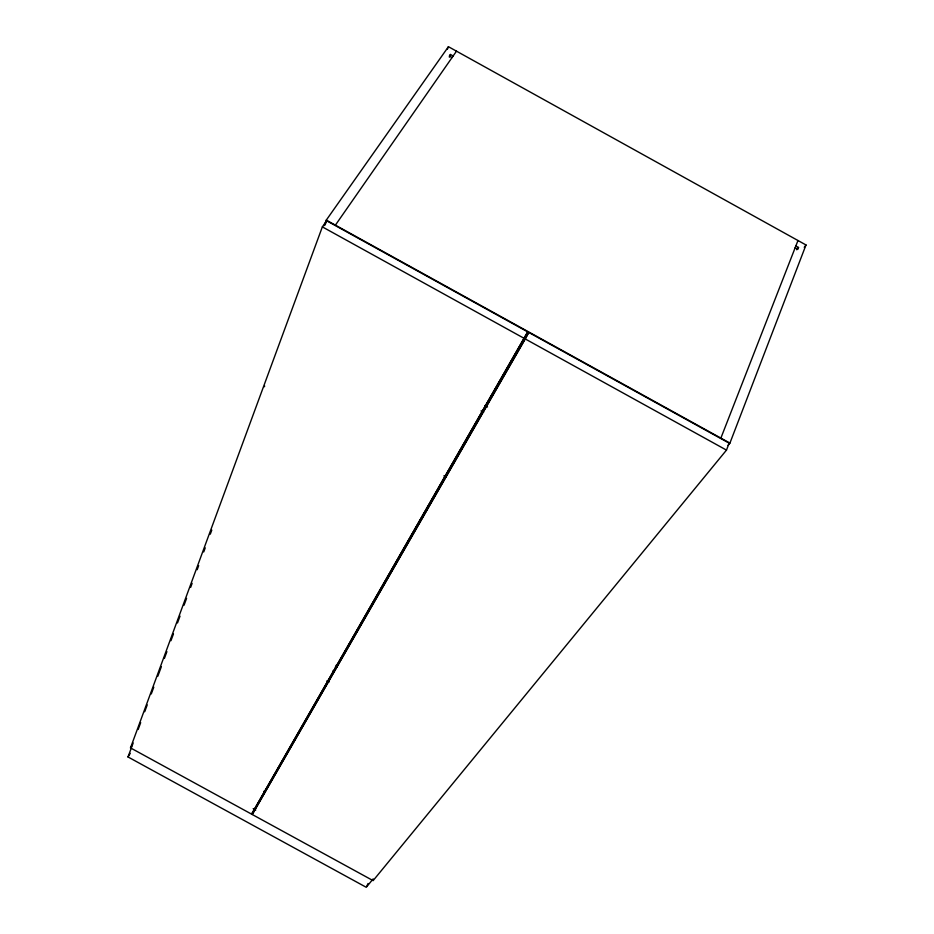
<?xml version="1.0" encoding="UTF-8"?>
<svg xmlns="http://www.w3.org/2000/svg" width="934" height="934" viewBox="0 0 934 934"><rect width="100%" height="100%" fill="white"/><g stroke="black" fill="none" stroke-linecap="round" stroke-linejoin="round"><path stroke-width="1.4" d="M333.169 671.523L333.636 670.997L332.901 671.312M336.73 666.07C336.976 664.027 337.699 666.164 336.59 664.716A1.331 1.144 29.8 0 1 337.256 665.533C335.89 666.654 338.785 663.899 336.427 665.545M337.513 665.02L337.489 665.206M332.959 671.207L333.24 671.931M336.614 664.985L337.618 664.564M333.403 672.363L333.905 671.219M337.372 665.055L337.267 665.58A1.308 1.121 29.8 0 0 336.544 664.88M263.832 793.421L263.785 792.02M264.077 792.931L264.532 792.079L263.703 791.892A1.459 1.331 29.8 0 1 264.485 792.709L263.902 792.651A1.226 1.144 32.2 0 1 264.135 793.013L263.902 793.176M130.503 747.889L322.358 226.88L326.655 220.786L527.733 331.874L251.62 814.156L130.503 747.889L132.009 745.437M264.38 386.758L264.649 386.034M373.168 878.871L366.268 887.3L128.005 756.96L133.177 742.974M138.162 729.477L140.684 722.647M144.712 711.72L147.233 704.89M151.273 693.962L153.795 687.144M157.823 676.216L161.36 666.654M164.384 658.458L166.906 651.64M170.945 640.712L173.467 633.882M177.495 622.955L180.017 616.125M184.056 605.209L186.578 598.379M190.618 587.451L192.124 583.353M197.167 569.705L198.685 565.607M203.729 551.947L205.235 547.849M210.278 534.19L211.796 530.103M324.273 225.573L326.293 220.109L448.425 46.7L805.995 244.965L729.921 443.101L728.076 445.355M325.137 224.884L326.655 220.786M726.477 450.106L729.15 443.148L528.749 332.434L252.227 814.495L373.11 880.634L726.477 450.106L525.27 338.96L252.227 814.495M795.838 245.981L798.523 247.463L797.811 249.296L795.126 247.802M720.873 438.104L797.975 240.517M447.316 49.397L448.425 46.7M449.336 57.172L450.445 54.476L453.142 55.982M336.544 665.218L337.361 665.382L336.637 664.541A1.705 1.459 29.8 0 1 337.489 665.498M366.875 886.027L368.078 883.471M525.27 338.96L528.749 332.434M264.007 793.036L264.217 792.651A1.856 1.693 29.8 0 0 263.645 792.09M251.62 814.156L527.733 331.874M336.193 666.374L336.193 666.549A1.436 1.273 28.4 0 0 336.742 666.537L336.777 666.351M335.528 667.787A1.331 1.144 29.8 0 0 336.03 667.775L335.831 667.063M264.731 792.137L264.089 792.02M263.773 791.985L264.334 792.476L264.159 791.67M335.855 667.378L335.831 667.355A1.705 1.459 29.8 0 0 336.509 667.32A2.055 1.763 29.8 0 1 335.738 667.203L336.275 667.425M128.005 756.96L130.235 753.341M335.399 225.141L456.493 51.172M450.445 54.476L449.324 56.087L452.033 57.581M796.784 249.798L798.523 247.463M804.244 247.3L805.995 244.965M337.443 664.774L337.302 664.518A1.436 1.191 30.7 0 1 337.618 664.903L337.641 664.868M336.263 667.016A2.183 1.868 29.8 0 1 335.469 666.748A2.218 1.903 29.8 0 0 336.275 667.028L336.368 666.362M335.855 666.654L336.59 666.351M333.31 671.99L332.831 672.2M336.812 666L337.139 665.417A1.693 1.448 29.8 0 1 336.509 665.382M264.1 792.756L263.937 792.616A1.226 1.144 35.5 0 1 264.17 792.989A1.564 1.436 29.8 0 0 263.808 792.511M336.719 665.148A2.475 1.296 28.4 0 1 337.011 665.347L337.092 665.393M336.719 665.615C337.407 663.957 336.742 665.872 337.372 664.88M335.668 666.502L336.333 666.514M263.703 791.892L264.485 792.464M264.824 791.892L264.112 791.448M264.299 792.172L263.808 791.378M340.735 657.898L341.33 658.108M336.672 665.428L337.267 665.638M335.575 667.355L336.17 667.553M337.209 664.681L337.431 665.171A1.436 1.226 35.9 0 0 337.174 664.681L337.139 664.564M326.853 680.921L329.002 682.089M253.184 808.646L255.741 810.035M443.86 475.85L446.405 477.251M326.293 220.109L729.921 443.101M322.358 226.88L524.254 338.412M484.944 405.554L487.501 406.967M481.045 410.913L483.602 412.314M263.972 792.23L264.462 792.569A1.751 1.599 29.8 0 0 264.077 792.125L264.345 792.382M336.579 664.658L337.279 665.417M264.007 792.195L264.229 792.826M263.832 792.814L264.03 793.188A1.226 1.144 32.3 0 0 263.82 792.756M335.96 667.016A1.308 1.121 29.8 0 0 336.438 667.004L335.761 666.724A1.436 1.273 26.1 0 0 336.614 666.794A1.845 1.576 29.8 0 1 335.983 666.654M336.625 666.748A1.436 1.273 28.5 0 1 335.68 666.666M336.485 666.958A1.331 1.144 29.8 0 1 335.995 666.969M263.668 792.452A1.891 1.728 29.8 0 1 264.159 792.919M335.89 666.491A2.218 1.903 29.8 0 0 336.66 666.689A2.183 1.868 29.8 0 1 335.89 666.479"/></g></svg>
